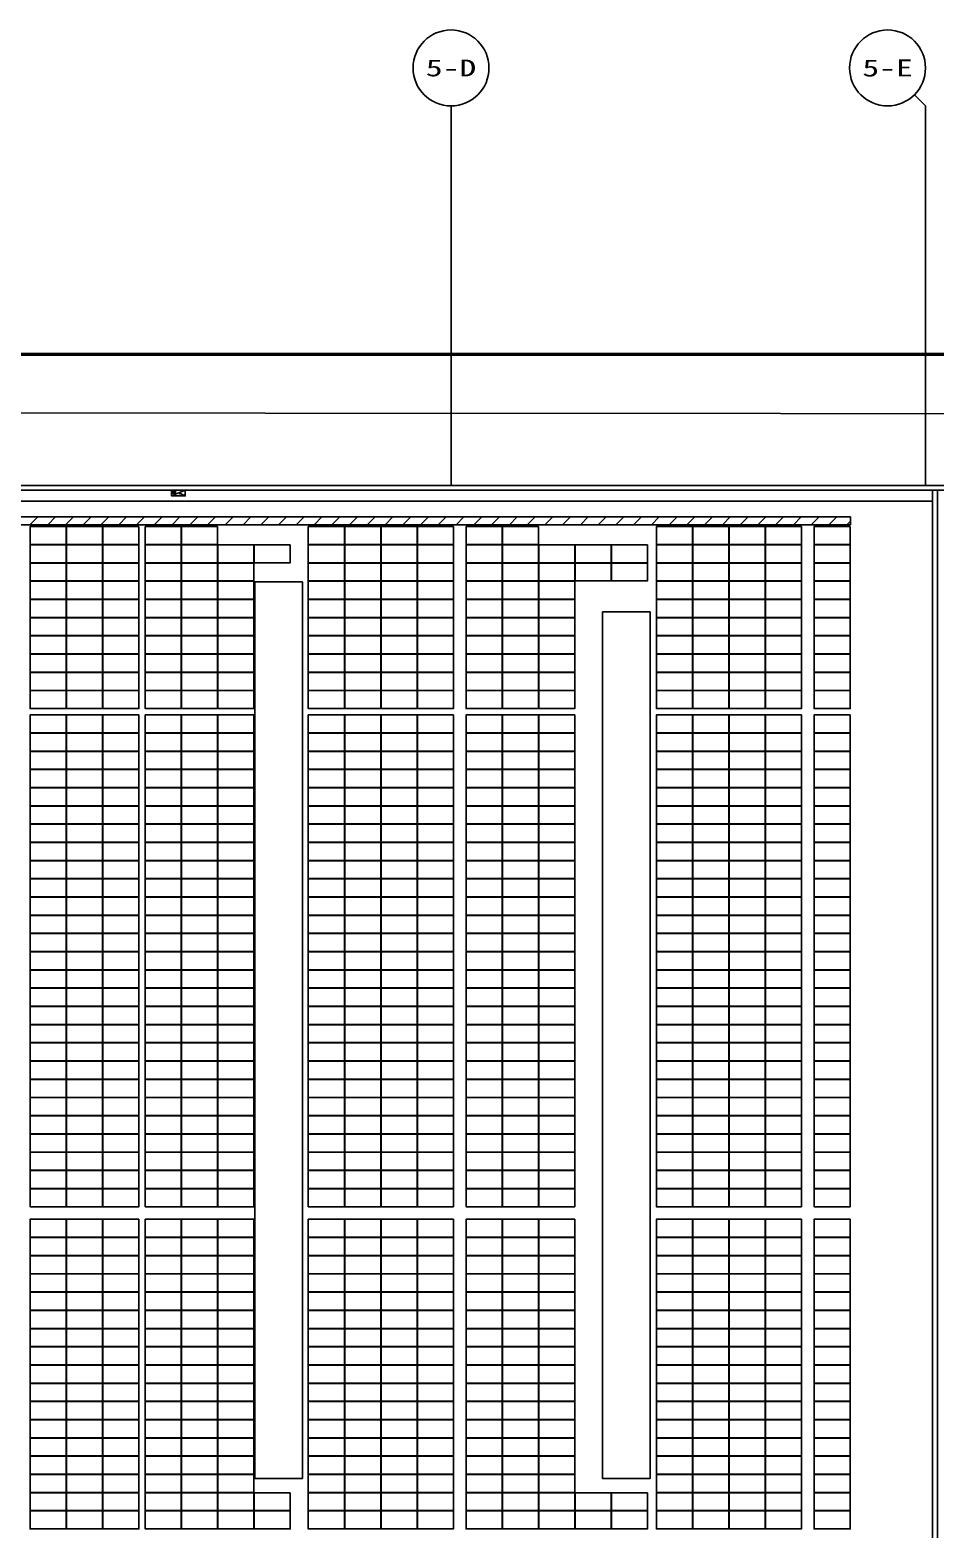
# Model space of a CAD drawing. Header units: metres. Extents: x 1218 to 2690, y 1163 to 1758.
# Drawn here: x 2025.8 to 2083, y 1428.2 to 1522.9 of the extents above; entities that cross this region are included whole.
import ezdxf
from ezdxf.enums import TextEntityAlignment as Align

# ---------------------------------------------------------------- set-up
doc = ezdxf.new("R2010")
doc.units = ezdxf.units.M
for name, color, linetype in [('AXIS', 3, 'Continuous'), ('AXIS_TEXT', 7, 'Continuous'), ('WALL', 9, 'Continuous'), ('单元区域外轮廓', 7, 'ByLayer'), ('屋脊线', 7, 'ByLayer'), ('接线图文字', 7, 'Continuous'), ('电缆通道', 7, 'ByLayer'), ('组件', 7, 'ByLayer'), ('运维走道板', 1, 'Continuous'), ('逆变器', 7, 'ByLayer'), ('障碍物', 7, 'ByLayer')]:
    doc.layers.add(name, color=color, linetype=linetype)
doc.styles.add('COMPLEX', font='COMPLEX')

# ---------------------------------------------------------------- blocks, each defined once
blk = doc.blocks.new('_AXISO')
blk.add_circle((0, 0), 0.5)
at = {"layer": 'AXIS_TEXT', "style": 'COMPLEX', "width": 1.041667}
blk.add_attdef('A', text='', height=0.56, dxfattribs=at).set_placement((-0.25, -0.28), (0.25, -0.28), align=Align.FIT)
blk = doc.blocks.new('DT1')
at = {"layer": 'AXIS', "color": 252, "true_color": 0x939598}
for p, q in [((874257, 2047807), (874960, 2047104)), ((844960, 2023104), (844960, 2047104)), ((874960, 2023104), (874960, 2047104))]:
    blk.add_line(p, q, dxfattribs=at)
at = {"layer": 'WALL'}
for p, q in [((1243660, 2023104), (77860, 2023104)), ((1243360, 2022804), (78160, 2022804))]:
    blk.add_line(p, q, dxfattribs=at)
blk.add_lwpolyline([(875710, 1865404), (875710, 2022804), (875410, 2022804), (875410, 1865404)], close=True, dxfattribs=at)
for points in [[(875410, 2022104), (754510, 2022104)], [(835560, 1960304), (835560, 2017004), (832560, 2017004), (832560, 1960304), (835560, 1960304)], [(857541, 1960304), (857541, 2015104), (854541, 2015104), (854541, 1960304), (857541, 1960304)]]:
    blk.add_lwpolyline(points, dxfattribs=at)
at = {"layer": 'AXIS', "color": 252, "true_color": 0x939598}
ref = blk.add_blockref('_AXISO', (844960, 2049504), dxfattribs=dict(at, xscale=4800, yscale=4800, zscale=4800))
ref.add_attrib('A', '5-D', dxfattribs={"layer": 'AXIS_TEXT', "height": 1062.5}).set_placement((843366, 2048972), (846554, 2048972), align=Align.FIT)
ref = blk.add_blockref('_AXISO', (872560, 2049504), dxfattribs=dict(at, xscale=4800, yscale=4800, zscale=4800))
ref.add_attrib('A', '5-E', dxfattribs={"layer": 'AXIS_TEXT', "height": 1077.9}).set_placement((870969, 2048965), (874151, 2048965), align=Align.FIT)
blk = doc.blocks.new('*U582')
at = {"layer": '单元区域外轮廓', "color": 2}
blk.add_polyline3d([(582600, -78700, 12000), (-582600, -78700, 12000), (-582600, 78700, 12000), (582600, 78700, 12000)], close=True, dxfattribs=at)
at = {"flags": 1}
for tag in ['unit_id', 'unit_name', 'parapet_height', 'ground_elevation', 'is_enable_parapet']:
    blk.add_attdef(tag, (0, 0), '', height=2.5, dxfattribs=at)
blk = doc.blocks.new('*U583')
at = {"layer": '屋脊线', "color": 30}
blk.add_line((582600, 78700, 12000), (-582600, 78700, 12000), dxfattribs=at)
at = {"flags": 1}
for tag in ['unit_id', 'unit_name']:
    blk.add_attdef(tag, (0, 0), '', height=2.5, dxfattribs=at)
blk = doc.blocks.new('*U586')
at = {"color": 0}
blk.add_polyline3d([(0, 0, 0), (-227.8, 0, 0), (-227.8, -113.3, 5.8), (0, -113.3, 5.8)], close=True, dxfattribs=at)
at = {"flags": 1}
for tag in ['mounting-hole-spacing1', 'mounting-hole-spacing2', 'module-material', 'vmpo', 'voco', 'silicon-material', 'panel-length', 'panel-width', 'panel-height', 'userid', 'theme', 'note', 'name', 'pmax', 'company-name', 'id', 'impo', 'isco']:
    blk.add_attdef(tag, (0, 0), '', height=2.5, dxfattribs=at)
blk = doc.blocks.new('*U587')
at = {"layer": '组件', "color": 100}
for p in [(15986.8, 7639.6, 1221.7), (16216.6, 7639.6, 1221.7), (15986.8, 7524.4, 1227.6), (16216.6, 7524.4, 1227.6), (16446.4, 7524.4, 1227.6), (15986.8, 7409.1, 1233.4), (16216.6, 7409.1, 1233.4), (16446.4, 7409.1, 1233.4), (15986.8, 7293.9, 1239.3), (16216.6, 7293.9, 1239.3), (16446.4, 7293.9, 1239.3), (15986.8, 7178.6, 1245.1), (16216.6, 7178.6, 1245.1), (16446.4, 7178.6, 1245.1), (15986.8, 7063.4, 1251), (16216.6, 7063.4, 1251), (16446.4, 7063.4, 1251), (15986.8, 6948.1, 1256.9), (16216.6, 6948.1, 1256.9), (16446.4, 6948.1, 1256.9), (15986.8, 6832.9, 1262.7), (16216.6, 6832.9, 1262.7), (16446.4, 6832.9, 1262.7), (15986.8, 6717.6, 1268.6), (16216.6, 6717.6, 1268.6), (16446.4, 6717.6, 1268.6), (15986.8, 6602.4, 1274.4), (16216.6, 6602.4, 1274.4), (16446.4, 6602.4, 1274.4), (15986.8, 6449.1, 1282.2), (16216.6, 6449.1, 1282.2), (16446.4, 6449.1, 1282.2), (15986.8, 6333.9, 1288.1), (16216.6, 6333.9, 1288.1), (16446.4, 6333.9, 1288.1), (15986.8, 6218.6, 1293.9), (16216.6, 6218.6, 1293.9), (16446.4, 6218.6, 1293.9), (15986.8, 6103.4, 1299.8), (16216.6, 6103.4, 1299.8), (16446.4, 6103.4, 1299.8), (15986.8, 5988.1, 1305.7), (16216.6, 5988.1, 1305.7), (16446.4, 5988.1, 1305.7), (15986.8, 5872.9, 1311.5), (16216.6, 5872.9, 1311.5), (16446.4, 5872.9, 1311.5), (15986.8, 5757.6, 1317.4), (16216.6, 5757.6, 1317.4), (16446.4, 5757.6, 1317.4), (15986.8, 5642.4, 1323.2), (16216.6, 5642.4, 1323.2), (16446.4, 5642.4, 1323.2), (15986.8, 5527.1, 1329.1), (16216.6, 5527.1, 1329.1), (16446.4, 5527.1, 1329.1), (15986.8, 5411.9, 1334.9), (16216.6, 5411.9, 1334.9), (16446.4, 5411.9, 1334.9), (15986.8, 5296.6, 1340.8), (16216.6, 5296.6, 1340.8), (16446.4, 5296.6, 1340.8), (15986.8, 5181.4, 1346.7), (16216.6, 5181.4, 1346.7), (16446.4, 5181.4, 1346.7), (15986.8, 5066.1, 1352.5), (16216.6, 5066.1, 1352.5), (16446.4, 5066.1, 1352.5), (15986.8, 4950.9, 1358.4), (16216.6, 4950.9, 1358.4), (16446.4, 4950.9, 1358.4), (15986.8, 4835.6, 1364.2), (16216.6, 4835.6, 1364.2), (16446.4, 4835.6, 1364.2), (15986.8, 4720.4, 1370.1), (16216.6, 4720.4, 1370.1), (16446.4, 4720.4, 1370.1), (15986.8, 4605.1, 1376), (16216.6, 4605.1, 1376), (16446.4, 4605.1, 1376), (15986.8, 4489.9, 1381.8), (16216.6, 4489.9, 1381.8), (16446.4, 4489.9, 1381.8), (15986.8, 4374.6, 1387.7), (16216.6, 4374.6, 1387.7), (16446.4, 4374.6, 1387.7), (15986.8, 4259.4, 1393.5), (16216.6, 4259.4, 1393.5), (16446.4, 4259.4, 1393.5), (15986.8, 4144.1, 1399.4), (16216.6, 4144.1, 1399.4), (16446.4, 4144.1, 1399.4), (15986.8, 4028.9, 1405.2), (16216.6, 4028.9, 1405.2), (16446.4, 4028.9, 1405.2), (15986.8, 3913.6, 1411.1), (16216.6, 3913.6, 1411.1), (16446.4, 3913.6, 1411.1), (15986.8, 3798.4, 1417), (16216.6, 3798.4, 1417), (16446.4, 3798.4, 1417), (15986.8, 3683.1, 1422.8), (16216.6, 3683.1, 1422.8), (16446.4, 3683.1, 1422.8), (15986.8, 3567.9, 1428.7), (16216.6, 3567.9, 1428.7), (16446.4, 3567.9, 1428.7), (15986.8, 3452.6, 1434.5), (16216.6, 3452.6, 1434.5), (16446.4, 3452.6, 1434.5), (15986.8, 3259.4, 1444.3), (16216.6, 3259.4, 1444.3), (16446.4, 3259.4, 1444.3), (15986.8, 3144.2, 1450.2), (16216.6, 3144.2, 1450.2), (16446.4, 3144.2, 1450.2), (15986.8, 3028.9, 1456.1), (16216.6, 3028.9, 1456.1), (16446.4, 3028.9, 1456.1), (15986.8, 2913.7, 1461.9), (16216.6, 2913.7, 1461.9), (16446.4, 2913.7, 1461.9), (15986.8, 2798.4, 1467.8), (16216.6, 2798.4, 1467.8), (16446.4, 2798.4, 1467.8), (15986.8, 2683.2, 1473.6), (16216.6, 2683.2, 1473.6), (16446.4, 2683.2, 1473.6), (15986.8, 2567.9, 1479.5), (16216.6, 2567.9, 1479.5), (16446.4, 2567.9, 1479.5), (15986.8, 2452.7, 1485.3), (16216.6, 2452.7, 1485.3), (16446.4, 2452.7, 1485.3), (15986.8, 2337.4, 1491.2), (16216.6, 2337.4, 1491.2), (16446.4, 2337.4, 1491.2), (15986.8, 2222.2, 1497.1), (16216.6, 2222.2, 1497.1), (16446.4, 2222.2, 1497.1), (16714.2, 2222.2, 1497.1), (15986.8, 2106.9, 1502.9), (16216.6, 2106.9, 1502.9), (16446.4, 2106.9, 1502.9), (16714.2, 2106.9, 1502.9), (15986.8, 1991.7, 1508.8), (16216.6, 1991.7, 1508.8), (16446.4, 1991.7, 1508.8), (16714.2, 1991.7, 1508.8), (15986.8, 1876.4, 1514.6), (16216.6, 1876.4, 1514.6), (16446.4, 1876.4, 1514.6), (16714.2, 1876.4, 1514.6), (15986.8, 1761.1, 1520.5), (16216.6, 1761.1, 1520.5), (16446.4, 1761.1, 1520.5), (16714.2, 1761.1, 1520.5), (15986.8, 1645.9, 1526.4), (16216.6, 1645.9, 1526.4), (16446.4, 1645.9, 1526.4), (16714.2, 1645.9, 1526.4), (15986.8, 1530.6, 1532.2), (16216.6, 1530.6, 1532.2), (16446.4, 1530.6, 1532.2), (16714.2, 1530.6, 1532.2), (15986.8, 1415.4, 1538.1), (16216.6, 1415.4, 1538.1), (16446.4, 1415.4, 1538.1), (16714.2, 1415.4, 1538.1)]:
    blk.add_blockref('*U586', p, dxfattribs=at)
at = {"layer": '组件', "color": 40}
for p in [(16446.4, 7639.6, 1221.7), (16714.2, 7639.6, 1221.7), (16944, 7639.6, 1221.7), (17745.6, 7639.6, 1221.7), (17975.4, 7639.6, 1221.7), (18205.2, 7639.6, 1221.7), (18435, 7639.6, 1221.7), (18742.8, 7639.6, 1221.7), (18972.6, 7639.6, 1221.7), (19946.4, 7639.6, 1221.7), (20176.2, 7639.6, 1221.7), (20406, 7639.6, 1221.7), (16714.2, 7524.4, 1227.6), (16944, 7524.4, 1227.6), (17173.8, 7524.4, 1227.6), (17403.6, 7524.4, 1227.6), (17745.6, 7524.4, 1227.6), (17975.4, 7524.4, 1227.6), (18205.2, 7524.4, 1227.6), (18435, 7524.4, 1227.6), (18742.8, 7524.4, 1227.6), (18972.6, 7524.4, 1227.6), (19202.4, 7524.4, 1227.6), (19432.2, 7524.4, 1227.6), (19662, 7524.4, 1227.6), (19946.4, 7524.4, 1227.6), (20176.2, 7524.4, 1227.6), (20406, 7524.4, 1227.6), (16714.2, 7409.1, 1233.4), (16944, 7409.1, 1233.4), (17173.8, 7409.1, 1233.4), (17745.6, 7409.1, 1233.4), (17975.4, 7409.1, 1233.4), (18205.2, 7409.1, 1233.4), (18435, 7409.1, 1233.4), (18742.8, 7409.1, 1233.4), (18972.6, 7409.1, 1233.4), (19202.4, 7409.1, 1233.4), (19432.2, 7409.1, 1233.4), (19662, 7409.1, 1233.4), (19946.4, 7409.1, 1233.4), (20176.2, 7409.1, 1233.4), (20406, 7409.1, 1233.4), (16714.2, 7293.9, 1239.3), (16944, 7293.9, 1239.3), (17173.8, 7293.9, 1239.3), (17745.6, 7293.9, 1239.3), (17975.4, 7293.9, 1239.3), (18205.2, 7293.9, 1239.3), (18435, 7293.9, 1239.3), (18742.8, 7293.9, 1239.3), (18972.6, 7293.9, 1239.3), (19202.4, 7293.9, 1239.3), (19946.4, 7293.9, 1239.3), (20176.2, 7293.9, 1239.3), (20406, 7293.9, 1239.3), (16714.2, 7178.6, 1245.1), (16944, 7178.6, 1245.1), (17173.8, 7178.6, 1245.1), (17745.6, 7178.6, 1245.1), (17975.4, 7178.6, 1245.1), (18205.2, 7178.6, 1245.1), (18435, 7178.6, 1245.1), (18742.8, 7178.6, 1245.1), (18972.6, 7178.6, 1245.1), (19202.4, 7178.6, 1245.1), (19946.4, 7178.6, 1245.1), (20176.2, 7178.6, 1245.1), (20406, 7178.6, 1245.1), (16714.2, 7063.4, 1251), (16944, 7063.4, 1251), (17173.8, 7063.4, 1251), (17745.6, 7063.4, 1251), (17975.4, 7063.4, 1251), (18205.2, 7063.4, 1251), (18435, 7063.4, 1251), (18742.8, 7063.4, 1251), (18972.6, 7063.4, 1251), (19202.4, 7063.4, 1251), (19946.4, 7063.4, 1251), (20176.2, 7063.4, 1251), (20406, 7063.4, 1251), (16714.2, 6948.1, 1256.9), (16944, 6948.1, 1256.9), (17173.8, 6948.1, 1256.9), (17745.6, 6948.1, 1256.9), (17975.4, 6948.1, 1256.9), (18205.2, 6948.1, 1256.9), (18435, 6948.1, 1256.9), (18742.8, 6948.1, 1256.9), (18972.6, 6948.1, 1256.9), (19202.4, 6948.1, 1256.9), (19946.4, 6948.1, 1256.9), (20176.2, 6948.1, 1256.9), (20406, 6948.1, 1256.9), (16714.2, 6832.9, 1262.7), (16944, 6832.9, 1262.7), (17173.8, 6832.9, 1262.7), (17745.6, 6832.9, 1262.7), (17975.4, 6832.9, 1262.7), (18205.2, 6832.9, 1262.7), (18435, 6832.9, 1262.7), (18742.8, 6832.9, 1262.7), (18972.6, 6832.9, 1262.7), (19202.4, 6832.9, 1262.7), (19946.4, 6832.9, 1262.7), (20176.2, 6832.9, 1262.7), (20406, 6832.9, 1262.7), (16714.2, 6717.6, 1268.6), (16944, 6717.6, 1268.6), (17173.8, 6717.6, 1268.6), (17745.6, 6717.6, 1268.6), (17975.4, 6717.6, 1268.6), (18205.2, 6717.6, 1268.6), (18435, 6717.6, 1268.6), (18742.8, 6717.6, 1268.6), (18972.6, 6717.6, 1268.6), (19202.4, 6717.6, 1268.6), (19946.4, 6717.6, 1268.6), (20176.2, 6717.6, 1268.6), (20406, 6717.6, 1268.6), (16714.2, 6602.4, 1274.4), (16944, 6602.4, 1274.4), (17173.8, 6602.4, 1274.4), (17745.6, 6602.4, 1274.4), (17975.4, 6602.4, 1274.4), (18205.2, 6602.4, 1274.4), (18435, 6602.4, 1274.4), (18742.8, 6602.4, 1274.4), (18972.6, 6602.4, 1274.4), (19202.4, 6602.4, 1274.4), (19946.4, 6602.4, 1274.4), (20176.2, 6602.4, 1274.4), (20406, 6602.4, 1274.4), (20635.8, 6602.4, 1274.4), (16714.2, 6449.1, 1282.2), (16944, 6449.1, 1282.2), (17173.8, 6449.1, 1282.2), (17745.6, 6449.1, 1282.2), (17975.4, 6449.1, 1282.2), (18205.2, 6449.1, 1282.2), (18435, 6449.1, 1282.2), (18742.8, 6449.1, 1282.2), (18972.6, 6449.1, 1282.2), (19202.4, 6449.1, 1282.2), (16714.2, 6333.9, 1288.1), (16944, 6333.9, 1288.1), (17173.8, 6333.9, 1288.1), (17745.6, 6333.9, 1288.1), (17975.4, 6333.9, 1288.1), (18205.2, 6333.9, 1288.1), (18435, 6333.9, 1288.1), (18742.8, 6333.9, 1288.1), (18972.6, 6333.9, 1288.1), (19202.4, 6333.9, 1288.1), (16714.2, 6218.6, 1293.9), (16944, 6218.6, 1293.9), (17173.8, 6218.6, 1293.9), (17745.6, 6218.6, 1293.9), (17975.4, 6218.6, 1293.9), (18205.2, 6218.6, 1293.9), (18435, 6218.6, 1293.9), (18742.8, 6218.6, 1293.9), (18972.6, 6218.6, 1293.9), (19202.4, 6218.6, 1293.9), (16714.2, 6103.4, 1299.8), (16944, 6103.4, 1299.8), (17173.8, 6103.4, 1299.8), (17745.6, 6103.4, 1299.8), (17975.4, 6103.4, 1299.8), (18205.2, 6103.4, 1299.8), (18435, 6103.4, 1299.8), (18742.8, 6103.4, 1299.8), (18972.6, 6103.4, 1299.8), (19202.4, 6103.4, 1299.8), (16714.2, 5988.1, 1305.7), (16944, 5988.1, 1305.7), (17173.8, 5988.1, 1305.7), (17745.6, 5988.1, 1305.7), (17975.4, 5988.1, 1305.7), (18205.2, 5988.1, 1305.7), (18435, 5988.1, 1305.7), (18742.8, 5988.1, 1305.7), (18972.6, 5988.1, 1305.7), (19202.4, 5988.1, 1305.7), (16714.2, 5872.9, 1311.5), (16944, 5872.9, 1311.5), (17173.8, 5872.9, 1311.5), (17745.6, 5872.9, 1311.5), (17975.4, 5872.9, 1311.5), (18205.2, 5872.9, 1311.5), (18435, 5872.9, 1311.5), (18742.8, 5872.9, 1311.5), (18972.6, 5872.9, 1311.5), (19202.4, 5872.9, 1311.5), (16714.2, 5757.6, 1317.4), (16944, 5757.6, 1317.4), (17173.8, 5757.6, 1317.4), (17745.6, 5757.6, 1317.4), (17975.4, 5757.6, 1317.4), (18205.2, 5757.6, 1317.4), (18435, 5757.6, 1317.4), (18742.8, 5757.6, 1317.4), (18972.6, 5757.6, 1317.4), (19202.4, 5757.6, 1317.4), (16714.2, 5642.4, 1323.2), (16944, 5642.4, 1323.2), (17173.8, 5642.4, 1323.2), (17745.6, 5642.4, 1323.2), (17975.4, 5642.4, 1323.2), (18205.2, 5642.4, 1323.2), (18435, 5642.4, 1323.2), (18742.8, 5642.4, 1323.2), (18972.6, 5642.4, 1323.2), (19202.4, 5642.4, 1323.2), (16714.2, 5527.1, 1329.1), (16944, 5527.1, 1329.1), (17173.8, 5527.1, 1329.1), (17745.6, 5527.1, 1329.1), (17975.4, 5527.1, 1329.1), (18205.2, 5527.1, 1329.1), (18435, 5527.1, 1329.1), (18742.8, 5527.1, 1329.1), (18972.6, 5527.1, 1329.1), (19202.4, 5527.1, 1329.1), (16714.2, 5411.9, 1334.9), (16944, 5411.9, 1334.9), (17173.8, 5411.9, 1334.9), (17745.6, 5411.9, 1334.9), (17975.4, 5411.9, 1334.9), (18205.2, 5411.9, 1334.9), (18435, 5411.9, 1334.9), (18742.8, 5411.9, 1334.9), (18972.6, 5411.9, 1334.9), (19202.4, 5411.9, 1334.9), (16714.2, 5296.6, 1340.8), (16944, 5296.6, 1340.8), (17173.8, 5296.6, 1340.8), (17745.6, 5296.6, 1340.8), (17975.4, 5296.6, 1340.8), (18205.2, 5296.6, 1340.8), (18435, 5296.6, 1340.8), (18742.8, 5296.6, 1340.8), (18972.6, 5296.6, 1340.8), (19202.4, 5296.6, 1340.8), (16714.2, 5181.4, 1346.7), (16944, 5181.4, 1346.7), (17173.8, 5181.4, 1346.7), (17745.6, 5181.4, 1346.7), (17975.4, 5181.4, 1346.7), (18205.2, 5181.4, 1346.7), (18435, 5181.4, 1346.7), (18742.8, 5181.4, 1346.7), (18972.6, 5181.4, 1346.7), (19202.4, 5181.4, 1346.7), (16714.2, 5066.1, 1352.5), (16944, 5066.1, 1352.5), (17173.8, 5066.1, 1352.5), (17745.6, 5066.1, 1352.5), (17975.4, 5066.1, 1352.5), (18205.2, 5066.1, 1352.5), (18435, 5066.1, 1352.5), (18742.8, 5066.1, 1352.5), (18972.6, 5066.1, 1352.5), (19202.4, 5066.1, 1352.5), (16714.2, 4950.9, 1358.4), (16944, 4950.9, 1358.4), (17173.8, 4950.9, 1358.4), (17745.6, 4950.9, 1358.4), (17975.4, 4950.9, 1358.4), (18205.2, 4950.9, 1358.4), (18435, 4950.9, 1358.4), (18742.8, 4950.9, 1358.4), (18972.6, 4950.9, 1358.4), (19202.4, 4950.9, 1358.4), (16714.2, 4835.6, 1364.2), (16944, 4835.6, 1364.2), (17173.8, 4835.6, 1364.2), (17745.6, 4835.6, 1364.2), (17975.4, 4835.6, 1364.2), (18205.2, 4835.6, 1364.2), (18435, 4835.6, 1364.2), (18742.8, 4835.6, 1364.2), (18972.6, 4835.6, 1364.2), (19202.4, 4835.6, 1364.2), (16714.2, 4720.4, 1370.1), (16944, 4720.4, 1370.1), (17173.8, 4720.4, 1370.1), (17745.6, 4720.4, 1370.1), (17975.4, 4720.4, 1370.1), (18205.2, 4720.4, 1370.1), (18435, 4720.4, 1370.1), (18742.8, 4720.4, 1370.1), (18972.6, 4720.4, 1370.1), (19202.4, 4720.4, 1370.1), (16714.2, 4605.1, 1376), (16944, 4605.1, 1376), (17173.8, 4605.1, 1376), (17745.6, 4605.1, 1376), (17975.4, 4605.1, 1376), (18205.2, 4605.1, 1376), (18435, 4605.1, 1376), (18742.8, 4605.1, 1376), (18972.6, 4605.1, 1376), (19202.4, 4605.1, 1376), (16714.2, 4489.9, 1381.8), (16944, 4489.9, 1381.8), (17173.8, 4489.9, 1381.8), (17745.6, 4489.9, 1381.8), (17975.4, 4489.9, 1381.8), (18205.2, 4489.9, 1381.8), (18435, 4489.9, 1381.8), (18742.8, 4489.9, 1381.8), (18972.6, 4489.9, 1381.8), (19202.4, 4489.9, 1381.8), (16714.2, 4374.6, 1387.7), (16944, 4374.6, 1387.7), (17173.8, 4374.6, 1387.7), (17745.6, 4374.6, 1387.7), (17975.4, 4374.6, 1387.7), (18205.2, 4374.6, 1387.7), (18435, 4374.6, 1387.7), (18742.8, 4374.6, 1387.7), (18972.6, 4374.6, 1387.7), (19202.4, 4374.6, 1387.7), (16714.2, 4259.4, 1393.5), (16944, 4259.4, 1393.5), (17173.8, 4259.4, 1393.5), (17745.6, 4259.4, 1393.5), (17975.4, 4259.4, 1393.5), (18205.2, 4259.4, 1393.5), (18435, 4259.4, 1393.5), (18742.8, 4259.4, 1393.5), (18972.6, 4259.4, 1393.5), (19202.4, 4259.4, 1393.5), (16714.2, 4144.1, 1399.4), (16944, 4144.1, 1399.4), (17173.8, 4144.1, 1399.4), (17745.6, 4144.1, 1399.4), (17975.4, 4144.1, 1399.4), (18205.2, 4144.1, 1399.4), (18435, 4144.1, 1399.4), (18742.8, 4144.1, 1399.4), (18972.6, 4144.1, 1399.4), (19202.4, 4144.1, 1399.4), (16714.2, 4028.9, 1405.2), (16944, 4028.9, 1405.2), (17173.8, 4028.9, 1405.2), (17745.6, 4028.9, 1405.2), (17975.4, 4028.9, 1405.2), (18205.2, 4028.9, 1405.2), (18435, 4028.9, 1405.2), (18742.8, 4028.9, 1405.2), (18972.6, 4028.9, 1405.2), (19202.4, 4028.9, 1405.2), (16714.2, 3913.6, 1411.1), (16944, 3913.6, 1411.1), (17173.8, 3913.6, 1411.1), (17745.6, 3913.6, 1411.1), (17975.4, 3913.6, 1411.1), (18205.2, 3913.6, 1411.1), (18435, 3913.6, 1411.1), (18742.8, 3913.6, 1411.1), (18972.6, 3913.6, 1411.1), (19202.4, 3913.6, 1411.1), (16714.2, 3798.4, 1417), (16944, 3798.4, 1417), (17173.8, 3798.4, 1417), (17745.6, 3798.4, 1417), (17975.4, 3798.4, 1417), (18205.2, 3798.4, 1417), (18435, 3798.4, 1417), (18742.8, 3798.4, 1417), (18972.6, 3798.4, 1417), (19202.4, 3798.4, 1417), (16714.2, 3683.1, 1422.8), (16944, 3683.1, 1422.8), (17173.8, 3683.1, 1422.8), (17745.6, 3683.1, 1422.8), (17975.4, 3683.1, 1422.8), (18205.2, 3683.1, 1422.8), (18435, 3683.1, 1422.8), (18742.8, 3683.1, 1422.8), (18972.6, 3683.1, 1422.8), (19202.4, 3683.1, 1422.8), (16714.2, 3567.9, 1428.7), (16944, 3567.9, 1428.7), (17173.8, 3567.9, 1428.7), (17745.6, 3567.9, 1428.7), (17975.4, 3567.9, 1428.7), (18205.2, 3567.9, 1428.7), (18435, 3567.9, 1428.7), (18742.8, 3567.9, 1428.7), (18972.6, 3567.9, 1428.7), (19202.4, 3567.9, 1428.7), (16714.2, 3452.6, 1434.5), (16944, 3452.6, 1434.5), (17173.8, 3452.6, 1434.5), (17745.6, 3452.6, 1434.5), (17975.4, 3452.6, 1434.5), (18205.2, 3452.6, 1434.5), (18435, 3452.6, 1434.5), (18742.8, 3452.6, 1434.5), (18972.6, 3452.6, 1434.5), (19202.4, 3452.6, 1434.5), (16714.2, 3259.4, 1444.3), (16944, 3259.4, 1444.3), (17173.8, 3259.4, 1444.3), (17745.6, 3259.4, 1444.3), (17975.4, 3259.4, 1444.3), (18205.2, 3259.4, 1444.3), (18435, 3259.4, 1444.3), (18742.8, 3259.4, 1444.3), (18972.6, 3259.4, 1444.3), (19202.4, 3259.4, 1444.3), (16714.2, 3144.2, 1450.2), (16944, 3144.2, 1450.2), (17173.8, 3144.2, 1450.2), (17745.6, 3144.2, 1450.2), (17975.4, 3144.2, 1450.2), (18205.2, 3144.2, 1450.2), (18435, 3144.2, 1450.2), (18742.8, 3144.2, 1450.2), (18972.6, 3144.2, 1450.2), (19202.4, 3144.2, 1450.2), (16714.2, 3028.9, 1456.1), (16944, 3028.9, 1456.1), (17173.8, 3028.9, 1456.1), (17745.6, 3028.9, 1456.1), (17975.4, 3028.9, 1456.1), (18205.2, 3028.9, 1456.1), (18435, 3028.9, 1456.1), (18742.8, 3028.9, 1456.1), (18972.6, 3028.9, 1456.1), (19202.4, 3028.9, 1456.1), (16714.2, 2913.7, 1461.9), (16944, 2913.7, 1461.9), (17173.8, 2913.7, 1461.9), (17745.6, 2913.7, 1461.9), (17975.4, 2913.7, 1461.9), (18205.2, 2913.7, 1461.9), (18435, 2913.7, 1461.9), (18742.8, 2913.7, 1461.9), (18972.6, 2913.7, 1461.9), (19202.4, 2913.7, 1461.9), (16714.2, 2798.4, 1467.8), (16944, 2798.4, 1467.8), (17173.8, 2798.4, 1467.8), (17745.6, 2798.4, 1467.8), (17975.4, 2798.4, 1467.8), (18205.2, 2798.4, 1467.8), (18435, 2798.4, 1467.8), (18742.8, 2798.4, 1467.8), (18972.6, 2798.4, 1467.8), (19202.4, 2798.4, 1467.8), (16714.2, 2683.2, 1473.6), (16944, 2683.2, 1473.6), (17173.8, 2683.2, 1473.6), (17745.6, 2683.2, 1473.6), (17975.4, 2683.2, 1473.6), (18205.2, 2683.2, 1473.6), (18435, 2683.2, 1473.6), (18742.8, 2683.2, 1473.6), (18972.6, 2683.2, 1473.6), (19202.4, 2683.2, 1473.6), (16714.2, 2567.9, 1479.5), (16944, 2567.9, 1479.5), (17173.8, 2567.9, 1479.5), (17745.6, 2567.9, 1479.5), (17975.4, 2567.9, 1479.5), (18205.2, 2567.9, 1479.5), (18435, 2567.9, 1479.5), (18742.8, 2567.9, 1479.5), (18972.6, 2567.9, 1479.5), (19202.4, 2567.9, 1479.5), (16714.2, 2452.7, 1485.3), (16944, 2452.7, 1485.3), (17173.8, 2452.7, 1485.3), (17745.6, 2452.7, 1485.3), (17975.4, 2452.7, 1485.3), (18205.2, 2452.7, 1485.3), (18435, 2452.7, 1485.3), (18742.8, 2452.7, 1485.3), (18972.6, 2452.7, 1485.3), (19202.4, 2452.7, 1485.3), (16714.2, 2337.4, 1491.2), (16944, 2337.4, 1491.2), (17173.8, 2337.4, 1491.2), (17745.6, 2337.4, 1491.2), (17975.4, 2337.4, 1491.2), (18205.2, 2337.4, 1491.2), (18435, 2337.4, 1491.2), (18742.8, 2337.4, 1491.2), (18972.6, 2337.4, 1491.2), (19202.4, 2337.4, 1491.2), (16944, 2222.2, 1497.1), (17173.8, 2222.2, 1497.1), (17745.6, 2222.2, 1497.1), (17975.4, 2222.2, 1497.1), (18205.2, 2222.2, 1497.1), (18435, 2222.2, 1497.1), (18742.8, 2222.2, 1497.1), (18972.6, 2222.2, 1497.1), (19202.4, 2222.2, 1497.1), (16944, 2106.9, 1502.9), (17173.8, 2106.9, 1502.9), (17745.6, 2106.9, 1502.9), (17975.4, 2106.9, 1502.9), (18205.2, 2106.9, 1502.9), (18435, 2106.9, 1502.9), (18742.8, 2106.9, 1502.9), (18972.6, 2106.9, 1502.9), (19202.4, 2106.9, 1502.9), (16944, 1991.7, 1508.8), (17173.8, 1991.7, 1508.8), (17745.6, 1991.7, 1508.8), (17975.4, 1991.7, 1508.8), (18205.2, 1991.7, 1508.8), (18435, 1991.7, 1508.8), (18742.8, 1991.7, 1508.8), (18972.6, 1991.7, 1508.8), (19202.4, 1991.7, 1508.8), (16944, 1876.4, 1514.6), (17173.8, 1876.4, 1514.6), (17745.6, 1876.4, 1514.6), (17975.4, 1876.4, 1514.6), (18205.2, 1876.4, 1514.6), (18435, 1876.4, 1514.6), (18742.8, 1876.4, 1514.6), (18972.6, 1876.4, 1514.6), (19202.4, 1876.4, 1514.6), (16944, 1761.1, 1520.5), (17173.8, 1761.1, 1520.5), (17745.6, 1761.1, 1520.5), (17975.4, 1761.1, 1520.5), (18205.2, 1761.1, 1520.5), (18435, 1761.1, 1520.5), (18742.8, 1761.1, 1520.5), (18972.6, 1761.1, 1520.5), (19202.4, 1761.1, 1520.5), (16944, 1645.9, 1526.4), (17173.8, 1645.9, 1526.4), (17745.6, 1645.9, 1526.4), (17975.4, 1645.9, 1526.4), (18205.2, 1645.9, 1526.4), (18435, 1645.9, 1526.4), (18742.8, 1645.9, 1526.4), (18972.6, 1645.9, 1526.4), (19202.4, 1645.9, 1526.4), (16944, 1530.6, 1532.2), (17173.8, 1530.6, 1532.2), (17403.6, 1530.6, 1532.2), (17745.6, 1530.6, 1532.2), (17975.4, 1530.6, 1532.2), (18205.2, 1530.6, 1532.2), (18435, 1530.6, 1532.2), (18742.8, 1530.6, 1532.2), (18972.6, 1530.6, 1532.2), (19202.4, 1530.6, 1532.2), (19432.2, 1530.6, 1532.2), (19662, 1530.6, 1532.2), (16944, 1415.4, 1538.1), (17173.8, 1415.4, 1538.1), (17403.6, 1415.4, 1538.1), (17745.6, 1415.4, 1538.1), (17975.4, 1415.4, 1538.1), (18205.2, 1415.4, 1538.1), (18435, 1415.4, 1538.1), (18742.8, 1415.4, 1538.1), (18972.6, 1415.4, 1538.1), (19202.4, 1415.4, 1538.1), (19432.2, 1415.4, 1538.1), (19662, 1415.4, 1538.1)]:
    blk.add_blockref('*U586', p, dxfattribs=at)
at = {"layer": '组件', "color": 41}
for p in [(20635.8, 7639.6, 1221.7), (20943.6, 7639.6, 1221.7), (20635.8, 7524.4, 1227.6), (20943.6, 7524.4, 1227.6), (20635.8, 7409.1, 1233.4), (20943.6, 7409.1, 1233.4), (20635.8, 7293.9, 1239.3), (20943.6, 7293.9, 1239.3), (20635.8, 7178.6, 1245.1), (20943.6, 7178.6, 1245.1), (20635.8, 7063.4, 1251), (20943.6, 7063.4, 1251), (20635.8, 6948.1, 1256.9), (20943.6, 6948.1, 1256.9), (20635.8, 6832.9, 1262.7), (20943.6, 6832.9, 1262.7), (20635.8, 6717.6, 1268.6), (20943.6, 6717.6, 1268.6), (20943.6, 6602.4, 1274.4), (19946.4, 6449.1, 1282.2), (20176.2, 6449.1, 1282.2), (20406, 6449.1, 1282.2), (20635.8, 6449.1, 1282.2), (20943.6, 6449.1, 1282.2), (19946.4, 6333.9, 1288.1), (20176.2, 6333.9, 1288.1), (20406, 6333.9, 1288.1), (20635.8, 6333.9, 1288.1), (20943.6, 6333.9, 1288.1), (19946.4, 6218.6, 1293.9), (20176.2, 6218.6, 1293.9), (20406, 6218.6, 1293.9), (20635.8, 6218.6, 1293.9), (20943.6, 6218.6, 1293.9), (19946.4, 6103.4, 1299.8), (20176.2, 6103.4, 1299.8), (20406, 6103.4, 1299.8), (20635.8, 6103.4, 1299.8), (20943.6, 6103.4, 1299.8), (19946.4, 5988.1, 1305.7), (20176.2, 5988.1, 1305.7), (20406, 5988.1, 1305.7), (20635.8, 5988.1, 1305.7), (20943.6, 5988.1, 1305.7), (19946.4, 5872.9, 1311.5), (20176.2, 5872.9, 1311.5), (20406, 5872.9, 1311.5), (20635.8, 5872.9, 1311.5), (20943.6, 5872.9, 1311.5), (19946.4, 5757.6, 1317.4), (20176.2, 5757.6, 1317.4), (20406, 5757.6, 1317.4), (20635.8, 5757.6, 1317.4), (20943.6, 5757.6, 1317.4), (19946.4, 5642.4, 1323.2), (20176.2, 5642.4, 1323.2), (20406, 5642.4, 1323.2), (20635.8, 5642.4, 1323.2), (20943.6, 5642.4, 1323.2), (19946.4, 5527.1, 1329.1), (20176.2, 5527.1, 1329.1), (20406, 5527.1, 1329.1), (20635.8, 5527.1, 1329.1), (20943.6, 5527.1, 1329.1), (19946.4, 5411.9, 1334.9), (20176.2, 5411.9, 1334.9), (20406, 5411.9, 1334.9), (20635.8, 5411.9, 1334.9), (20943.6, 5411.9, 1334.9), (19946.4, 5296.6, 1340.8), (20176.2, 5296.6, 1340.8), (20406, 5296.6, 1340.8), (20635.8, 5296.6, 1340.8), (20943.6, 5296.6, 1340.8), (19946.4, 5181.4, 1346.7), (20176.2, 5181.4, 1346.7), (20406, 5181.4, 1346.7), (20635.8, 5181.4, 1346.7), (20943.6, 5181.4, 1346.7), (19946.4, 5066.1, 1352.5), (20176.2, 5066.1, 1352.5), (20406, 5066.1, 1352.5), (20635.8, 5066.1, 1352.5), (20943.6, 5066.1, 1352.5), (19946.4, 4950.9, 1358.4), (20176.2, 4950.9, 1358.4), (20406, 4950.9, 1358.4), (20635.8, 4950.9, 1358.4), (20943.6, 4950.9, 1358.4), (19946.4, 4835.6, 1364.2), (20176.2, 4835.6, 1364.2), (20406, 4835.6, 1364.2), (20635.8, 4835.6, 1364.2), (20943.6, 4835.6, 1364.2), (19946.4, 4720.4, 1370.1), (20176.2, 4720.4, 1370.1), (20406, 4720.4, 1370.1), (20635.8, 4720.4, 1370.1), (20943.6, 4720.4, 1370.1), (19946.4, 4605.1, 1376), (20176.2, 4605.1, 1376), (20406, 4605.1, 1376), (20635.8, 4605.1, 1376), (20943.6, 4605.1, 1376), (19946.4, 4489.9, 1381.8), (20176.2, 4489.9, 1381.8), (20406, 4489.9, 1381.8), (20635.8, 4489.9, 1381.8), (20943.6, 4489.9, 1381.8), (19946.4, 4374.6, 1387.7), (20176.2, 4374.6, 1387.7), (20406, 4374.6, 1387.7), (20635.8, 4374.6, 1387.7), (20943.6, 4374.6, 1387.7), (19946.4, 4259.4, 1393.5), (20176.2, 4259.4, 1393.5), (20406, 4259.4, 1393.5), (20635.8, 4259.4, 1393.5), (20943.6, 4259.4, 1393.5), (19946.4, 4144.1, 1399.4), (20176.2, 4144.1, 1399.4), (20406, 4144.1, 1399.4), (20635.8, 4144.1, 1399.4), (20943.6, 4144.1, 1399.4), (19946.4, 4028.9, 1405.2), (20176.2, 4028.9, 1405.2), (20406, 4028.9, 1405.2), (20635.8, 4028.9, 1405.2), (20943.6, 4028.9, 1405.2), (19946.4, 3913.6, 1411.1), (20176.2, 3913.6, 1411.1), (20406, 3913.6, 1411.1), (20635.8, 3913.6, 1411.1), (20943.6, 3913.6, 1411.1), (19946.4, 3798.4, 1417), (20176.2, 3798.4, 1417), (20406, 3798.4, 1417), (20635.8, 3798.4, 1417), (20943.6, 3798.4, 1417), (19946.4, 3683.1, 1422.8), (20176.2, 3683.1, 1422.8), (20406, 3683.1, 1422.8), (20635.8, 3683.1, 1422.8), (20943.6, 3683.1, 1422.8), (19946.4, 3567.9, 1428.7), (20176.2, 3567.9, 1428.7), (20406, 3567.9, 1428.7), (20635.8, 3567.9, 1428.7), (20943.6, 3567.9, 1428.7), (19946.4, 3452.6, 1434.5), (20176.2, 3452.6, 1434.5), (20406, 3452.6, 1434.5), (20635.8, 3452.6, 1434.5), (20943.6, 3452.6, 1434.5), (19946.4, 3259.4, 1444.3), (20176.2, 3259.4, 1444.3), (20406, 3259.4, 1444.3), (20635.8, 3259.4, 1444.3), (20943.6, 3259.4, 1444.3), (19946.4, 3144.2, 1450.2), (20176.2, 3144.2, 1450.2), (20406, 3144.2, 1450.2), (20635.8, 3144.2, 1450.2), (20943.6, 3144.2, 1450.2), (19946.4, 3028.9, 1456.1), (20176.2, 3028.9, 1456.1), (20406, 3028.9, 1456.1), (20635.8, 3028.9, 1456.1), (20943.6, 3028.9, 1456.1), (19946.4, 2913.7, 1461.9), (20176.2, 2913.7, 1461.9), (20406, 2913.7, 1461.9), (20635.8, 2913.7, 1461.9), (20943.6, 2913.7, 1461.9), (19946.4, 2798.4, 1467.8), (20176.2, 2798.4, 1467.8), (20406, 2798.4, 1467.8), (20635.8, 2798.4, 1467.8), (20943.6, 2798.4, 1467.8), (19946.4, 2683.2, 1473.6), (20176.2, 2683.2, 1473.6), (20406, 2683.2, 1473.6), (20635.8, 2683.2, 1473.6), (20943.6, 2683.2, 1473.6), (19946.4, 2567.9, 1479.5), (20176.2, 2567.9, 1479.5), (20406, 2567.9, 1479.5), (20635.8, 2567.9, 1479.5), (20943.6, 2567.9, 1479.5), (19946.4, 2452.7, 1485.3), (20176.2, 2452.7, 1485.3), (20406, 2452.7, 1485.3), (20635.8, 2452.7, 1485.3), (20943.6, 2452.7, 1485.3), (19946.4, 2337.4, 1491.2), (20176.2, 2337.4, 1491.2), (20406, 2337.4, 1491.2), (20635.8, 2337.4, 1491.2), (20943.6, 2337.4, 1491.2), (19946.4, 2222.2, 1497.1), (20176.2, 2222.2, 1497.1), (20406, 2222.2, 1497.1), (20635.8, 2222.2, 1497.1), (20943.6, 2222.2, 1497.1), (19946.4, 2106.9, 1502.9), (20176.2, 2106.9, 1502.9), (20406, 2106.9, 1502.9), (20635.8, 2106.9, 1502.9), (20943.6, 2106.9, 1502.9), (19946.4, 1991.7, 1508.8), (20176.2, 1991.7, 1508.8), (20406, 1991.7, 1508.8), (20635.8, 1991.7, 1508.8), (20943.6, 1991.7, 1508.8), (19946.4, 1876.4, 1514.6), (20176.2, 1876.4, 1514.6), (20406, 1876.4, 1514.6), (20635.8, 1876.4, 1514.6), (20943.6, 1876.4, 1514.6), (19946.4, 1761.1, 1520.5), (20176.2, 1761.1, 1520.5), (20406, 1761.1, 1520.5), (20635.8, 1761.1, 1520.5), (20943.6, 1761.1, 1520.5), (19946.4, 1645.9, 1526.4), (20176.2, 1645.9, 1526.4), (20406, 1645.9, 1526.4), (20635.8, 1645.9, 1526.4), (20943.6, 1645.9, 1526.4), (19946.4, 1530.6, 1532.2), (20176.2, 1530.6, 1532.2), (20406, 1530.6, 1532.2), (20635.8, 1530.6, 1532.2), (20943.6, 1530.6, 1532.2), (19946.4, 1415.4, 1538.1), (20176.2, 1415.4, 1538.1), (20406, 1415.4, 1538.1), (20635.8, 1415.4, 1538.1), (20943.6, 1415.4, 1538.1)]:
    blk.add_blockref('*U586', p, dxfattribs=at)
at = {"flags": 1}
for tag in ['offset-x', 'offset-y', 'mode', 'tilt', 'azimuth', 'align', 'array-mode', 'panel-x', 'panel-y', 'panel-per-row', 'bracket-type', 'bracket-value', 'row-per-array']:
    blk.add_attdef(tag, (0, 0), '', height=2.5, dxfattribs=at)
blk = doc.blocks.new('*U634', base_point=(43.5, 18.1))
at = {"color": 0}
for p, q in [((0, 0), (87, 36.1)), ((56.7, 18.2), (81.7, 18.2)), ((56.7, 9.6), (81.7, 9.6))]:
    blk.add_line(p, q, dxfattribs=at)
blk.add_lwpolyline([(0, 0), (87, 0), (87, 36.1), (0, 36.1)], close=True, dxfattribs=at)
blk.add_lwpolyline([(4.7, 27, -0.6815), (15.8, 30.2), (25.5, 23.7, 0.6815), (36.6, 27)], format="xyb", dxfattribs=at)
blk = doc.blocks.new('*U663')
at = {"layer": '障碍物', "color": 1}
blk.add_polyline3d([(171800, 72900, 10), (174800, 72900, 10), (174800, 16200, 10), (171800, 16200, 10)], close=True, dxfattribs=at)
at = {"flags": 1}
for tag in ['height', 'shape']:
    blk.add_attdef(tag, (0, 0), '', height=2.5, dxfattribs=at)
blk = doc.blocks.new('*U674')
at = {"layer": '障碍物', "color": 1}
blk.add_polyline3d([(193781, 71000, 10), (196781, 71000, 10), (196781, 16200, 10), (193781, 16200, 10)], close=True, dxfattribs=at)
at = {"flags": 1}
for tag in ['height', 'shape']:
    blk.add_attdef(tag, (0, 0), '', height=2.5, dxfattribs=at)

msp = doc.modelspace()

# ---------------------------------------------------------------- hatches: boundary and pattern name
at = {"layer": '运维走道板'}
h = msp.add_hatch(dxfattribs=at)
h.set_pattern_fill('ANSI31', color=1, scale=0.5)
h.set_pattern_definition([(45, (3149.2461, -2326.28056), (-0.561266, 0.561266), [])])
h.paths.add_polyline_path([(1736.626, 1492.159), (2077.67, 1492.159), (2077.67, 1491.659), (1736.626, 1491.659)])

# ---------------------------------------------------------------- linework, layer by layer
at = {"layer": '单元区域外轮廓', "color": 4, "elevation": 12}
msp.add_lwpolyline([(2450.821, 1336.45), (1285.621, 1336.45), (1285.621, 1493.85), (2450.821, 1493.85)], close=True, dxfattribs=at)
at = {"layer": '接线图文字', "color": 2, "const_width": 0.2, "elevation": 12.3}
msp.add_lwpolyline([(1393.993, 1502.439), (2466.121, 1502.439)], dxfattribs=at)
at = {"layer": '电缆通道', "color": 6}
msp.add_polyline3d([(1975.478, 1498.77, 0.01), (2236.178, 1498.604, 0.01)], dxfattribs=at)
at = {"layer": '运维走道板', "elevation": 12.3}
msp.add_lwpolyline([(1736.626, 1492.159), (2077.67, 1492.159), (2077.67, 1491.659), (1736.626, 1491.659), (1736.626, 1492.159)], dxfattribs=at)
at = {"layer": '障碍物', "color": 2, "elevation": 12.3}
for points in [[(2040.021, 1488.05), (2043.021, 1488.05), (2043.021, 1431.35), (2040.021, 1431.35)], [(2062.002, 1486.15), (2065.002, 1486.15), (2065.002, 1431.35), (2062.002, 1431.35)]]:
    msp.add_lwpolyline(points, close=True, dxfattribs=at)

# ---------------------------------------------------------------- block references
at = {"xscale": 0.001, "yscale": 0.001, "zscale": 0.001}
msp.add_blockref('DT1', (1207.461, -528.954, 12.3), dxfattribs=at)
at = {"layer": '单元区域外轮廓', "xscale": 0.001, "yscale": 0.001, "zscale": 0.001}
msp.add_blockref('*U582', (1868.221, 1415.15), dxfattribs=at)
at = {"layer": '屋脊线', "xscale": 0.001, "yscale": 0.001, "zscale": 0.001}
msp.add_blockref('*U583', (1868.221, 1415.15), dxfattribs=at)
at = {"layer": '组件', "xscale": 0.01, "yscale": 0.01, "zscale": 0.01}
msp.add_blockref('*U587', (1868.221, 1415.15), dxfattribs=at)
at = {"layer": '逆变器', "xscale": 0.01, "yscale": 0.01, "zscale": 0.01, "rotation": 180}
msp.add_blockref('*U634', (2035.183, 1493.669, 12.577), dxfattribs=at)
at = {"layer": '障碍物', "xscale": 0.001, "yscale": 0.001, "zscale": 0.001}
for name in ['*U663', '*U674']:
    msp.add_blockref(name, (1868.221, 1415.15), dxfattribs=at)

doc.saveas('drawing.dxf')
